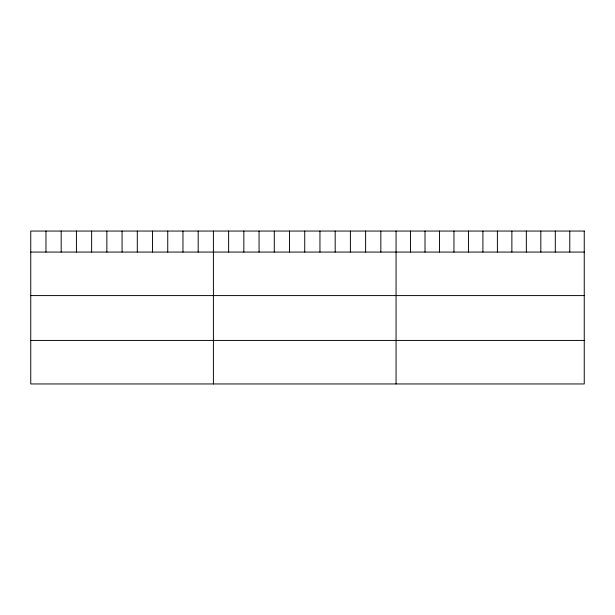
<?xml version="1.0" encoding="UTF-8"?>
<svg xmlns="http://www.w3.org/2000/svg" width="615" height="615" viewBox="0 0 615 615"><rect width="100%" height="100%" fill="white"/><g stroke="black" fill="none" stroke-linecap="round" stroke-linejoin="round"><path stroke-width="0.92" d="M30.75 252.073L584.25 252.073M30.75 295.592L584.25 295.592M30.75 340.426L584.25 340.426M569.774 231.048L569.774 252.073M555.299 231.048L555.299 252.073M540.823 231.048L540.823 252.073M526.348 231.048L526.348 252.073M511.872 231.048L511.872 252.073M497.397 231.048L497.397 252.073M482.913 231.048L482.913 252.073M468.438 231.048L468.438 252.073M453.962 231.048L453.962 252.073M439.487 231.048L439.487 252.073M425.011 231.048L425.011 252.073M410.536 231.048L410.536 252.073M396.06 231.048L396.06 383.952M380.839 231.048L380.839 252.073M365.618 231.048L365.618 252.073M350.396 231.048L350.396 252.073M335.175 231.048L335.175 252.073M319.954 231.048L319.954 252.073M304.733 231.048L304.733 252.073M289.511 231.048L289.511 252.073M274.29 231.048L274.29 252.073M259.069 231.048L259.069 252.073M243.847 231.048L243.847 252.073M228.626 231.048L228.626 252.073M213.405 231.048L213.405 383.952M198.184 231.048L198.184 252.073M182.963 231.048L182.963 252.073M167.741 231.048L167.741 252.073M152.52 231.048L152.52 252.073M137.299 231.048L137.299 252.073M122.078 231.048L122.078 252.073M106.856 231.048L106.856 252.073M91.635 231.048L91.635 252.073M76.414 231.048L76.414 252.073M61.193 231.048L61.193 252.073M45.971 231.048L45.971 252.073M584.25 231.048L30.75 231.048L30.75 383.952L584.25 383.952L584.25 231.048"/></g></svg>
